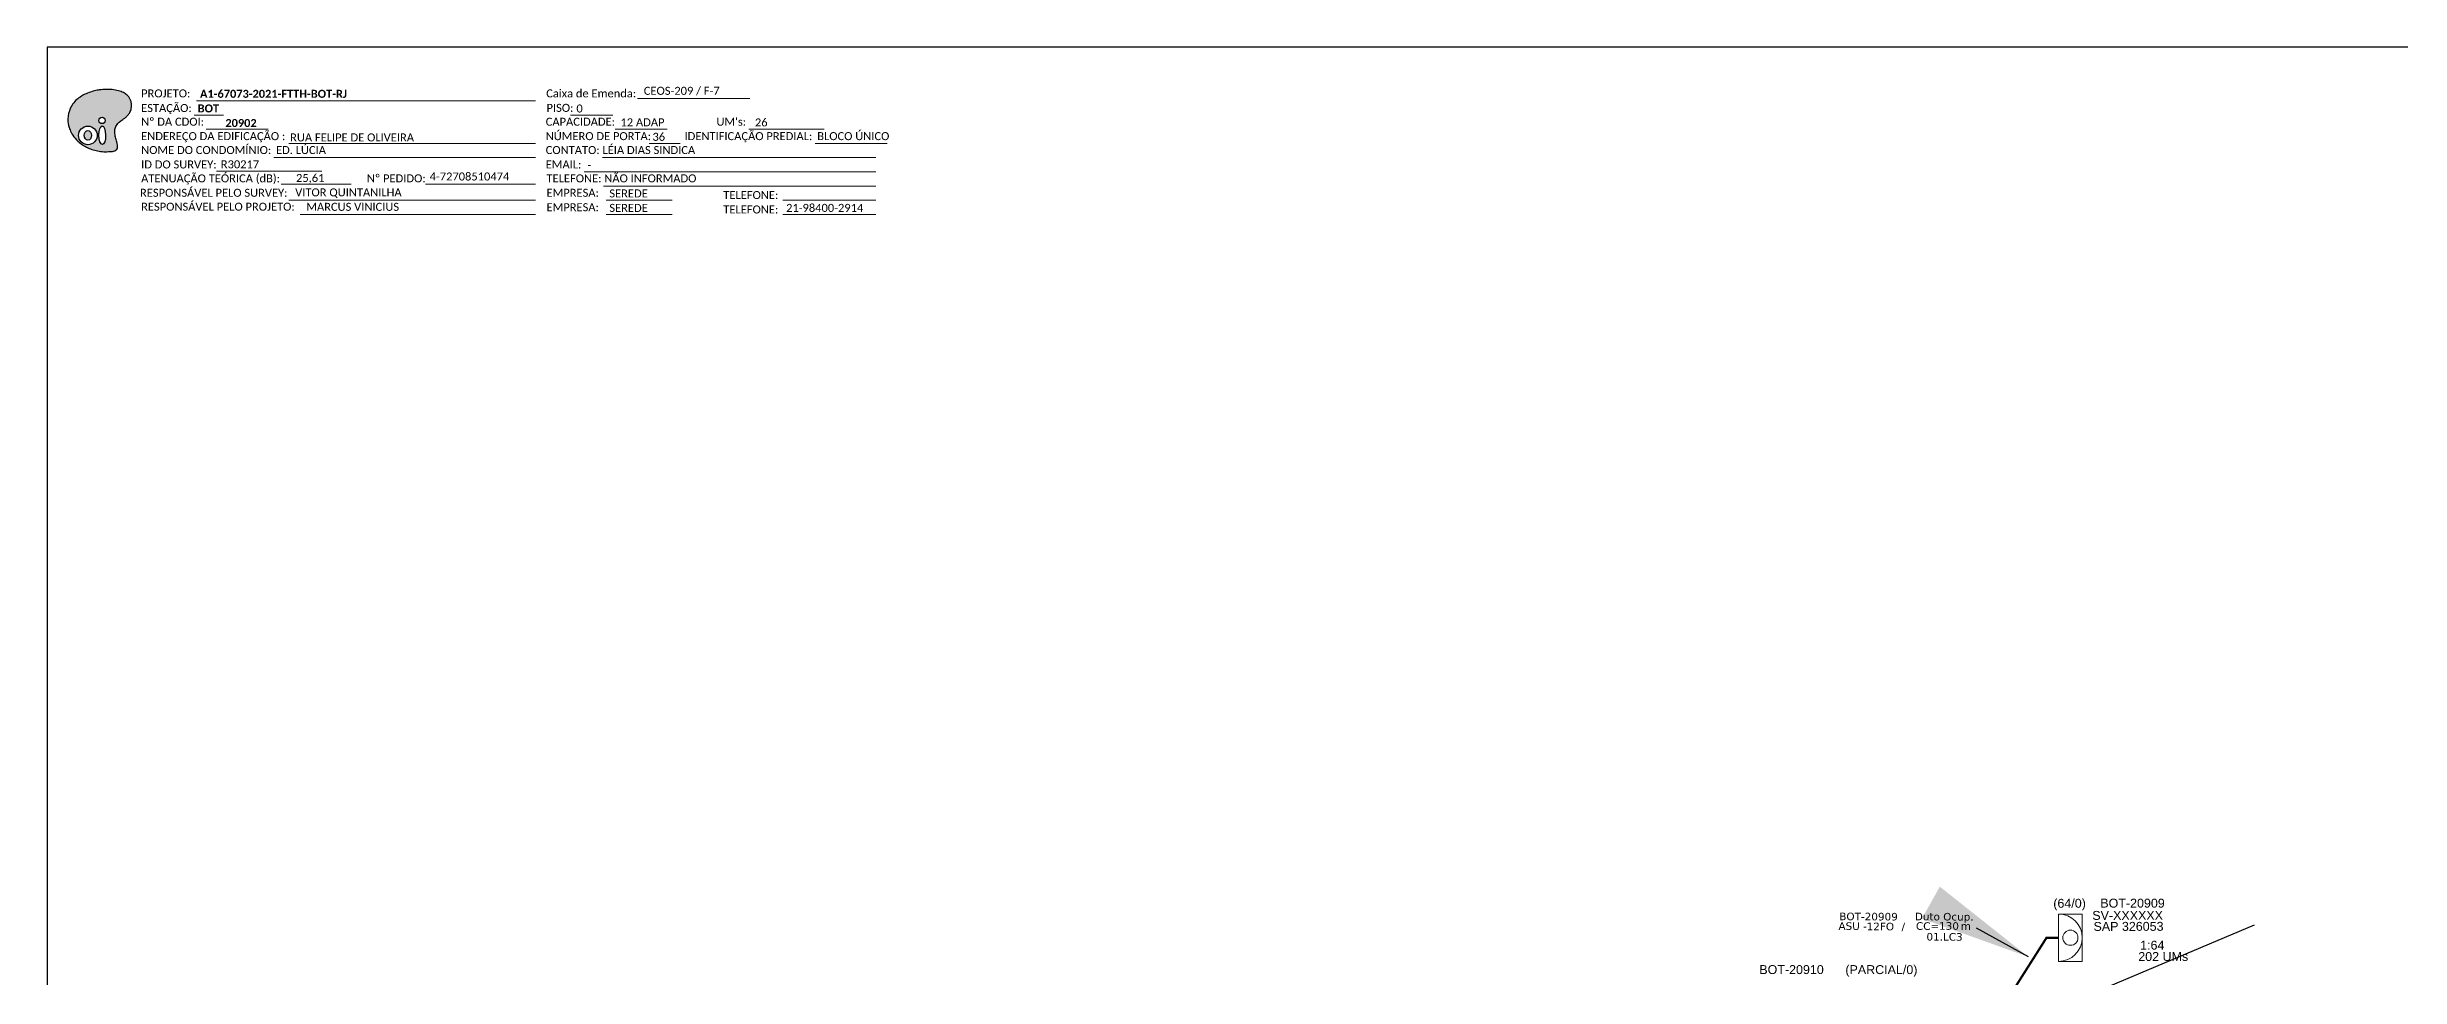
# Model space of a CAD drawing. Header units: inches. Extents: x 12897 to 14660, y 8241 to 8835.
# Drawn here: x 12897 to 13424, y 8627 to 8835 of the extents above; entities that cross this region are included whole.
import ezdxf
from ezdxf.enums import TextEntityAlignment as Align

# ---------------------------------------------------------------- set-up
doc = ezdxf.new("R2010")
doc.units = ezdxf.units.IN
doc.header["$MEASUREMENT"] = 0
doc.layers.add("20.0-LEGENDA DOS CDO'S", color=1, linetype='Continuous', lineweight=0)
doc.layers.add('20.1-CDO_INTERIOR', color=1, linetype='Continuous', lineweight=0)
for name, color, linetype in [('CAP a instalar', 1, 'FENCELINE1'), ('label_cabos', 7, 'Continuous'), ('MUB', 252, 'Continuous')]:
    doc.layers.add(name, color=color, linetype=linetype)
doc.styles.add('ARIAL', font='arial.ttf')
doc.styles.add('siredit', font='verdana.ttf')
doc.styles.add('WMF-Calibri0', font='calibri.ttf')
doc.styles.add('WMF-Calibri1', font='calibrib.ttf')
doc.linetypes.add('FENCELINE1', pattern='A,0.25,-0.1,[133,ltypeshp.shx,S=0.1,R=0,X=-0.1,Y=0],-0.1,1', length=1.45)
doc.dimstyles.new('CC', dxfattribs={"dimtxt": 1, "dimasz": 2, "dimexe": 0.18, "dimexo": 0.0625, "dimgap": 0.09, "dimtad": 0, "dimdec": 0, "dimrnd": 1, "dimzin": 0, "dimdsep": 46, "dimtxsty": 'siredit', "dimblk": 'NONE', "dimcen": 0, "dimse1": 1, "dimse2": 1, "dimsd1": 1, "dimsd2": 1, "dimclrt": 7, "dimadec": 0, "dimazin": 0, "dimtfac": 1, "dimtdec": 0, "dimtofl": 0, "dimtmove": 0, "dimatfit": 3, "dimfxl": 0, "dimtolj": 1, "dimtzin": 0, "dimarcsym": 0})

# ---------------------------------------------------------------- blocks, each defined once
blk = doc.blocks.new('_None')
blk = doc.blocks.new('OI')
h = blk.add_hatch(color=40)
edge = h.paths.add_edge_path()
edge.add_spline(control_points=[(4.35, -0.67), (3.92, -0.99), (3.26, -1.5), (2.81, -2.59), (2.9, -3.5), (3.06, -4.27), (3.31, -4.85), (3.37, -5.39), (3.4, -5.88), (3.2, -6.4), (2.54, -6.61), (1.65, -6.63), (0.55, -6.67), (-0.56, -6.42), (-1.61, -6.14), (-2.77, -5.61), (-3.92, -4.77), (-4.89, -3.7), (-5.34, -2.65), (-5.6, -1.94), (-5.85, -0.96), (-5.71, 0.47), (-5.1, 2.02), (-4.14, 3.02), (-3.3, 3.61), (-2.37, 4.16), (-1.36, 4.44), (-0.56, 4.7), (0.79, 4.85), (2.24, 4.97), (3.79, 4.57), (4.67, 4.21), (5.44, 3.65), (5.76, 2.99), (6.03, 2.21), (6.01, 1.46), (5.72, 0.64), (5.31, 0.08), (4.88, -0.38), (4.51, -0.55), (4.35, -0.67)], knot_values=[0, 0, 0, 0, 1.60434, 2.417191, 3.427595, 4.282808, 4.776746, 5.304182, 5.888771, 6.258406, 6.858137, 7.79129, 8.986195, 10.124242, 11.187857, 12.242908, 13.953784, 15.414161, 16.515391, 17.349188, 17.675853, 19.552021, 21.515531, 22.568638, 23.63245, 24.621084, 25.782718, 26.745347, 27.142653, 29.870543, 31.004649, 31.921532, 32.709589, 33.801391, 34.042471, 35.192333, 35.971461, 36.628871, 37.254359, 37.836911, 37.836911, 37.836911, 37.836911], degree=3, periodic=0)
h.paths.add_polyline_path([(1.13, -0.87, -1), (-0.04, -0.87, -1)], flags=16)
edge = h.paths.add_edge_path(flags=16)
edge.add_ellipse((0.56, -3.59), major_axis=(-0.02, 1.71), ratio=0.361305, start_angle=0, end_angle=360)
h.paths.add_polyline_path([(-0.36, -3.62, -1), (-3.8, -3.62, -1)], flags=16)
edge = h.paths.add_edge_path(flags=0)
edge.add_ellipse((-2.08, -3.62), major_axis=(0, 0.885), ratio=0.758294, start_angle=0, end_angle=360)
at = {"color": 40}
for centre, radius in [((-2.08, -3.62), 1.72), ((0.54, -0.87), 0.587)]:
    blk.add_circle(centre, radius, dxfattribs=at)
blk.add_ellipse((-2.08, -3.62), major_axis=(0, 0.885), ratio=0.758294, start_param=-3.141592653589792, end_param=3.141592653589792, dxfattribs=at)
blk.add_ellipse((0.56, -3.59), major_axis=(-0.02, 1.71), ratio=0.361305, dxfattribs=at)
at = {"color": 40, "start_tangent": (-0.800898, -0.598801), "end_tangent": (-0.800898, -0.598801)}
blk.add_spline([(4.35, -0.67), (3.2, -1.78), (2.9, -2.54), (2.92, -3.55), (3.12, -4.38), (3.28, -4.85), (3.37, -5.37), (3.35, -5.95), (3.2, -6.29), (2.66, -6.55), (1.73, -6.63), (0.54, -6.62), (-0.58, -6.41), (-1.6, -6.11), (-2.56, -5.67), (-3.95, -4.67), (-4.89, -3.56), (-5.37, -2.56), (-5.64, -1.78), (-5.72, -1.46), (-5.63, 0.42), (-4.84, 2.22), (-4.13, 2.99), (-3.27, 3.62), (-2.4, 4.09), (-1.3, 4.47), (-0.37, 4.72), (0.02, 4.77), (2.75, 4.8), (3.85, 4.53), (4.69, 4.16), (5.31, 3.68), (5.85, 2.73), (5.93, 2.5), (5.94, 1.35), (5.67, 0.62), (5.29, 0.08), (4.84, -0.36), (4.35, -0.67)], degree=3, dxfattribs=at)

msp = doc.modelspace()

# ---------------------------------------------------------------- linework, layer by layer
msp.add_lwpolyline([(12896.65, 8241.02), (13735.22, 8241.02), (13735.22, 8835.02), (12896.65, 8835.02), (12896.65, 8241.02)])
at = {"color": 7, "lineweight": 0}
for points in [[(12929.61, 8819.7), (12936.16, 8819.7)], [(12930.13, 8822.97), (13006.1, 8822.97)], [(13013.9, 8819.74), (13023.38, 8819.74)], [(13028.94, 8823.47), (13054.07, 8823.47)], [(12932.27, 8816.63), (12946.22, 8816.63)], [(12950.84, 8813.39), (13006.1, 8813.39)], [(13023.94, 8816.63), (13035.56, 8816.63)], [(13031.53, 8813.39), (13038.47, 8813.39)], [(13053.89, 8816.63), (13070.74, 8816.63)], [(13068.7, 8813.39), (13084.88, 8813.39)], [(12947.43, 8810.28), (13006.1, 8810.28)], [(13021.06, 8810.28), (13082.29, 8810.28)], [(12934.59, 8807.21), (12958.22, 8807.21)], [(12949.13, 8804.24), (12964.8, 8804.24)], [(12981.46, 8804.25), (13005.95, 8804.25)], [(12981.96, 8804.25), (13006.11, 8804.25)], [(13017.02, 8807.04), (13082.29, 8807.04)], [(13021.31, 8803.8), (13082.29, 8803.8)], [(12950.84, 8800.69), (13006.1, 8800.69)], [(13021.91, 8800.69), (13036.71, 8800.69)], [(13061.52, 8800.69), (13082.29, 8800.69)], [(12953.33, 8797.45), (13006.1, 8797.45)], [(13021.91, 8797.45), (13036.71, 8797.45)], [(13061.52, 8797.45), (13082.29, 8797.45)]]:
    msp.add_lwpolyline(points, dxfattribs=at)
at = {"layer": '20.1-CDO_INTERIOR', "color": 0, "lineweight": 18}
msp.add_lwpolyline([(13352.6, 8630.01), (13352.59, 8640.63), (13347.28, 8640.63), (13347.28, 8630.01)], close=True, dxfattribs=at)
msp.add_circle((13349.94, 8635.32), 1.7, dxfattribs=at)
msp.add_arc((13347.28, 8635.32), 5.31, 270.0276, 90.0276, dxfattribs=at)
at = {"layer": 'CAP a instalar', "color": 0, "linetype": 'FENCELINE1', "ltscale": 5, "const_width": 0.508}
msp.add_lwpolyline([(13326.22, 8592.54), (13318.92, 8594.79), (13344.6, 8635.32), (13347.28, 8635.32)], dxfattribs=at)
at = {"layer": 'MUB'}
msp.add_lwpolyline([(13287.41, 8594.33), (13391.15, 8638.18)], dxfattribs=at)

# ---------------------------------------------------------------- block references
at = {"color": 7, "xscale": 1.213923925163968, "yscale": 1.213923925164636, "zscale": 1.213923925163967, "rotation": 0.1532896024163693}
msp.add_blockref('OI', (12908.32, 8819.6), dxfattribs=at)

# ---------------------------------------------------------------- texts
at = {"color": 7, "lineweight": 0, "style": 'WMF-Calibri0'}
for s, height, p in [('PROJETO:', 1.793, (12917.73, 8823.72)), ('Caixa de Emenda:', 1.7927, (13008.48, 8823.72)), ('ESTAÇÃO:', 1.793, (12917.73, 8820.44)), ('Nº DA CDOI:', 1.7927, (12917.73, 8817.37)), ('CAPACIDADE:', 1.7927, (13008.37, 8817.37)), ('PISO:', 1.793, (13008.55, 8820.48)), ("UM's:", 1.793, (13046.62, 8817.37)), ('ENDEREÇO DA EDIFICAÇÃO :', 1.7927, (12917.73, 8814.14)), ('NÚMERO DE PORTA:', 1.7927, (13008.37, 8814.14)), ('IDENTIFICAÇÃO PREDIAL:', 1.7927, (13039.46, 8814.14)), ('BLOCO ÚNICO', 1.7927, (13069.2, 8814.14)), ('NOME DO CONDOMÍNIO:', 1.7927, (12917.73, 8811.02)), ('ID DO SURVEY:', 1.7927, (12917.73, 8807.79)), ('ED. LÚCIA', 1.793, (12947.94, 8811.02)), ('CONTATO: LÉIA DIAS SINDICA', 1.7927, (13008.37, 8811.02)), ('EMAIL:', 1.793, (13008.37, 8807.79)), ('RESPONSÁVEL PELO SURVEY:', 1.7927, (12917.48, 8801.44)), ('ATENUAÇÃO TEÓRICA (dB):', 1.7927, (12917.73, 8804.67)), ('Nº PEDIDO:', 1.793, (12968.31, 8804.68)), ('TELEFONE: NÃO INFORMADO', 1.7927, (13008.55, 8804.67)), ('EMPRESA:', 1.793, (13008.55, 8801.44)), ('RESPONSÁVEL PELO PROJETO:', 1.7927, (12917.73, 8798.32)), ('EMPRESA:', 1.793, (13008.55, 8798.2)), ('TELEFONE:', 1.793, (13048.16, 8800.93)), ('TELEFONE:', 1.793, (13048.16, 8797.7))]:
    msp.add_text(s, height=height, dxfattribs=at).set_placement(p)
at = {"color": 7, "linetype": 'Continuous'}
for s, height, style, p in [('A1-67073-2021-FTTH-BOT-RJ', 1.7927, 'WMF-Calibri1', (12930.92, 8823.63)), ('CEOS-209 / F-7', 1.7927, 'WMF-Calibri0', (13030.34, 8824.3)), ('BOT', 1.793, 'WMF-Calibri1', (12930.4, 8820.35)), ('0', 1.79, 'WMF-Calibri0', (13015.25, 8820.34)), ('RUA FELIPE DE OLIVEIRA ', 1.7927, 'WMF-Calibri0', (12951.11, 8813.85)), ('36', 1.793, 'WMF-Calibri0', (13032.28, 8813.99)), ('-', 1.79, 'WMF-Calibri0', (13017.72, 8807.64)), ('VITOR QUINTANILHA', 1.7927, 'WMF-Calibri0', (12952.24, 8801.53)), ('SEREDE', 1.793, 'WMF-Calibri0', (13022.62, 8801.29)), ('MARCUS VINICIUS', 1.7927, 'WMF-Calibri0', (12954.73, 8798.29)), ('SEREDE', 1.793, 'WMF-Calibri0', (13022.62, 8798.05)), ('21-98400-2914', 1.7927, 'WMF-Calibri0', (13062.22, 8798.05))]:
    msp.add_text(s, height=height, dxfattribs=dict(at, style=style)).set_placement(p)
at = {"color": 7, "linetype": 'Continuous', "style": 'WMF-Calibri1'}
msp.add_text('20902', height=1.793, dxfattribs=at).set_placement((12940.11, 8817.08), align=Align.CENTER)
at = {"color": 0, "linetype": 'Continuous', "style": 'WMF-Calibri0'}
for s, p in [('12 ADAP', (13025.12, 8817.24)), ('26', (13055.24, 8817.22)), ('R30217', (12935.58, 8807.82))]:
    msp.add_text(s, height=1.793, dxfattribs=at).set_placement(p)
at = {"color": 0, "lineweight": 0, "style": 'WMF-Calibri0'}
msp.add_text('25,61', height=1.793, dxfattribs=at).set_placement((12952.43, 8804.76))
at = {"color": 7, "style": 'WMF-Calibri0'}
msp.add_text('4-72708510474', height=1.7927, dxfattribs=at).set_placement((12982.36, 8805.09))
at = {"layer": "20.0-LEGENDA DOS CDO'S", "color": 0, "style": 'ARIAL'}
msp.add_text('(64/0)', height=2, rotation=0.0828, dxfattribs=at).set_placement((13349.76, 8642.04), align=Align.CENTER)
for s, rotation, p in [('SV-XXXXXX', 0.0828, (13354.85, 8639.32)), ('BOT-20909', 359.9372, (13356.64, 8642.08)), ('SAP 326053', 0.0828, (13355.12, 8636.85)), ('1:64', 0.0828, (13365.57, 8632.64)), ('BOT-20910', 359.9724, (13280.25, 8627.18)), ('(PARCIAL/0)', 359.9724, (13299.53, 8627.17)), ('202 UMs', 0.0828, (13365.15, 8630.1))]:
    msp.add_text(s, height=2, rotation=rotation, dxfattribs=at).set_placement(p)
at = {"layer": 'label_cabos', "color": 0, "style": 'siredit'}
for s, p in [('BOT-20909', (13304.72, 8640.07)), ('Duto Ocup.', (13321.68, 8640.04)), ('ASU - ', (13301.54, 8637.92)), ('12FO', (13307.36, 8637.84)), ('/', (13312.51, 8637.84)), ('CC=', (13317.94, 8637.93)), ('01.LC3', (13321.75, 8635.52)), ('m', (13326.53, 8637.93))]:
    msp.add_text(s, height=1.7, rotation=359.69, dxfattribs=at).set_placement(p, align=Align.MIDDLE_CENTER)
msp.add_text('130', height=1.7, rotation=359.69, dxfattribs=at).set_placement((13320.52, 8637.12))

# ---------------------------------------------------------------- leaders
at = {"layer": 'label_cabos'}
msp.add_leader([(13340.53, 8631.03), (13328.91, 8637.49)], dimstyle='CC', override={"dimasz": 25, "dimgap": 0.09, "dimtad": 0}, dxfattribs=at)

doc.saveas('drawing.dxf')
